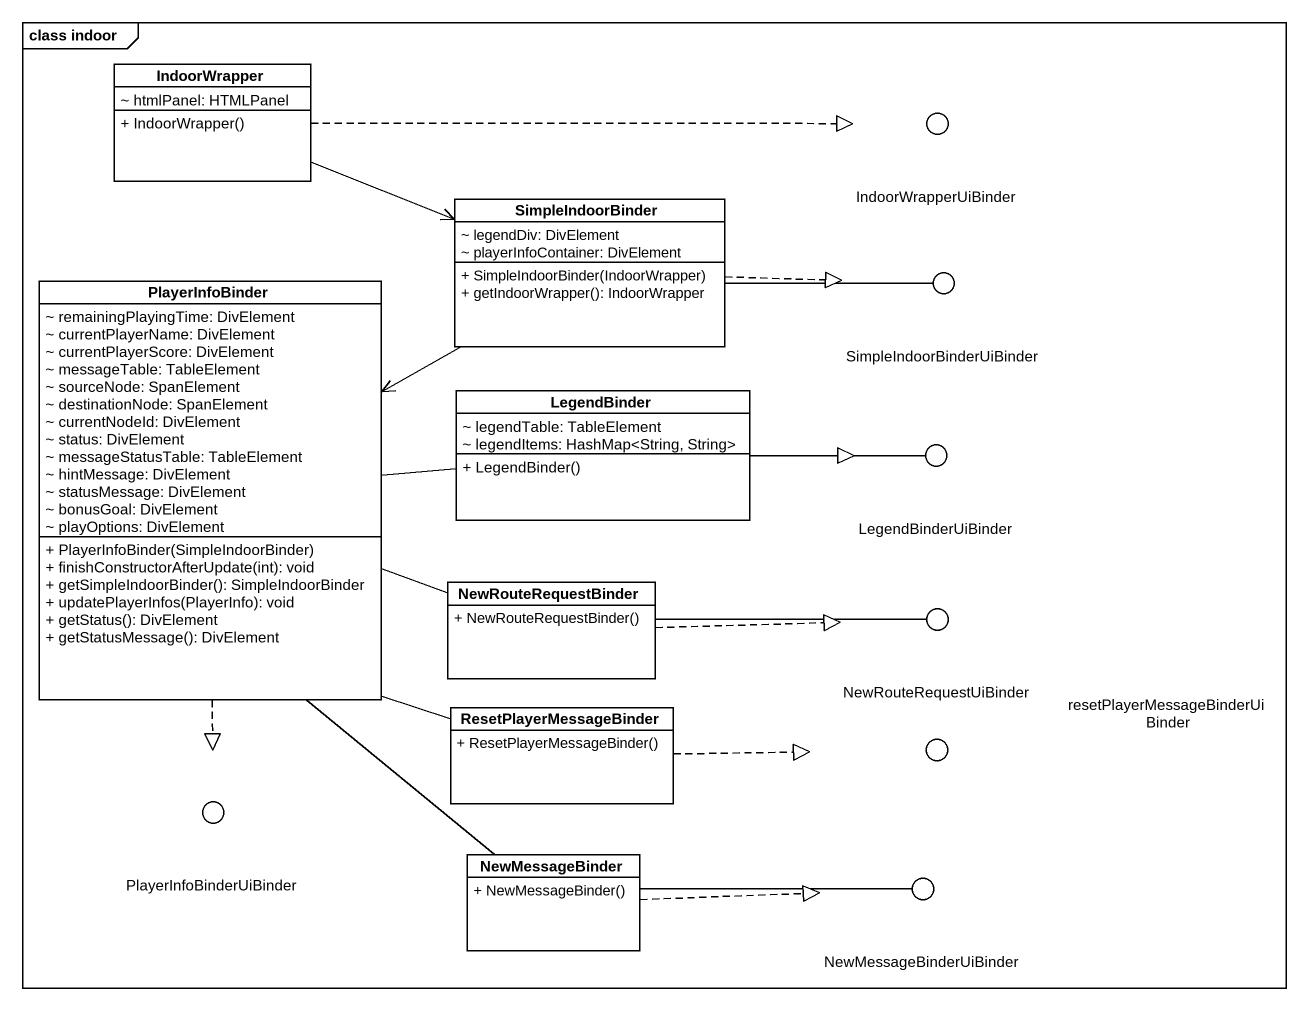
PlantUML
@startuml
mainframe class indoor
allowmixing
hide circle
hide empty members
skinparam classAttributeIconSize 0
class IndoorWrapper {
  ~ htmlPanel: HTMLPanel
  + IndoorWrapper()
}
() IndoorWrapperUiBinder <<interface>>
class SimpleIndoorBinder {
  ~ legendDiv: DivElement
  ~ playerInfoContainer: DivElement
  + SimpleIndoorBinder(IndoorWrapper)
  + getIndoorWrapper(): IndoorWrapper
}
() SimpleIndoorBinderUiBinder <<interface>>
class PlayerInfoBinder {
  ~ remainingPlayingTime: DivElement
  ~ currentPlayerName: DivElement
  ~ currentPlayerScore: DivElement
  ~ messageTable: TableElement
  ~ sourceNode: SpanElement
  ~ destinationNode: SpanElement
  ~ currentNodeId: DivElement
  ~ status: DivElement
  ~ messageStatusTable: TableElement
  ~ hintMessage: DivElement
  ~ statusMessage: DivElement
  ~ bonusGoal: DivElement
  ~ playOptions: DivElement
  + PlayerInfoBinder(SimpleIndoorBinder)
  + finishConstructorAfterUpdate(int): void
  + getSimpleIndoorBinder(): SimpleIndoorBinder
  + updatePlayerInfos(PlayerInfo): void
  + getStatus(): DivElement
  + getStatusMessage(): DivElement
}
class LegendBinder {
  ~ legendTable: TableElement
  ~ legendItems: HashMap<String, String>
  + LegendBinder()
}
() LegendBinderUiBinder <<interface>>
() NewRouteRequestUiBinder <<interface>>
class NewRouteRequestBinder {
  + NewRouteRequestBinder()
}
() PlayerInfoBinderUiBinder <<interface>>
class ResetPlayerMessageBinder {
  + ResetPlayerMessageBinder()
}
() "resetPlayerMessageBinderUiBinder" as resetPlayerMessageBinderUiBi <<interface>>
class NewMessageBinder {
  + NewMessageBinder()
}
() NewMessageBinderUiBinder <<interface>>
SimpleIndoorBinder -right- SimpleIndoorBinderUiBinder
LegendBinder -right- LegendBinderUiBinder
NewRouteRequestBinder -right- NewRouteRequestUiBinder
NewMessageBinder -right- NewMessageBinderUiBinder
IndoorWrapper .right.|> IndoorWrapperUiBinder
IndoorWrapper -right-> SimpleIndoorBinder
SimpleIndoorBinder .right.|> SimpleIndoorBinderUiBinder
PlayerInfoBinder <-right- SimpleIndoorBinder
PlayerInfoBinder -right- LegendBinder
PlayerInfoBinder -right- NewRouteRequestBinder
PlayerInfoBinder ..|> PlayerInfoBinderUiBinder
PlayerInfoBinder -- ResetPlayerMessageBinder
PlayerInfoBinder -- NewMessageBinder
LegendBinder .right.|> LegendBinderUiBinder
NewRouteRequestBinder .right.|> NewRouteRequestUiBinder
ResetPlayerMessageBinder .right.|> resetPlayerMessageBinderUiBi
NewMessageBinder .right.|> NewMessageBinderUiBinder
@enduml
